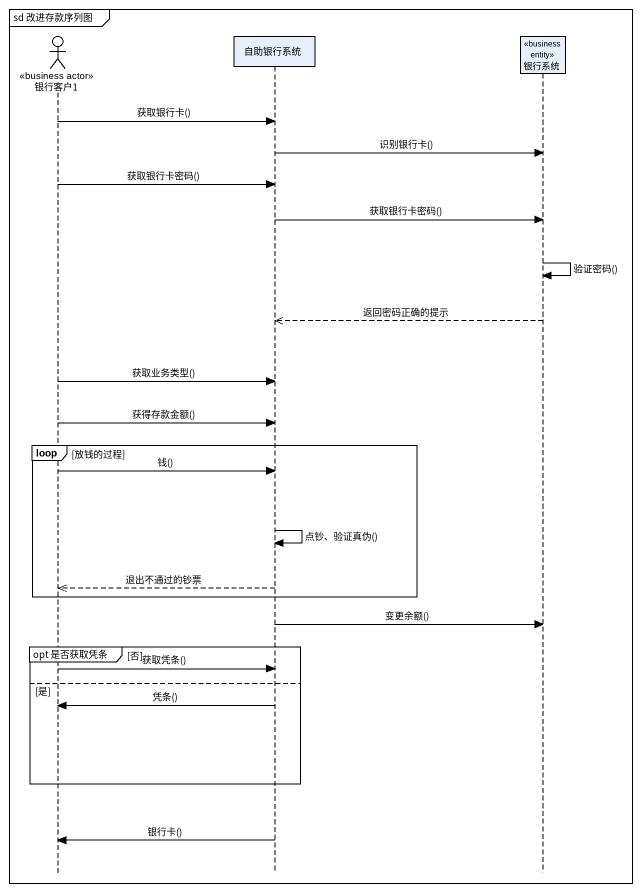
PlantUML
@startuml
mainframe sd 改进存款序列图
hide footbox
actor 银行客户1 <<business actor>>
participant 自助银行系统
participant 银行系统 <<business entity>>

银行客户1 -> 自助银行系统 : 获取银行卡()
自助银行系统 -> 银行系统 : 识别银行卡()
银行客户1 -> 自助银行系统 : 获取银行卡密码()
自助银行系统 -> 银行系统 : 获取银行卡密码()
银行系统 -> 银行系统 : 验证密码()
银行系统 -->> 自助银行系统 : 返回密码正确的提示
银行客户1 -> 自助银行系统 : 获取业务类型()
银行客户1 -> 自助银行系统 : 获得存款金额()
loop 放钱的过程
  银行客户1 -> 自助银行系统 : 钱()
  自助银行系统 -> 自助银行系统 : 点钞、验证真伪()
  自助银行系统 -->> 银行客户1 : 退出不通过的钞票
end
自助银行系统 -> 银行系统 : 变更余额()
group opt 是否获取凭条 [否]
  银行客户1 -> 自助银行系统 : 获取凭条()
else 是
  自助银行系统 -> 银行客户1 : 凭条()
end
自助银行系统 -> 银行客户1 : 银行卡()
@enduml
